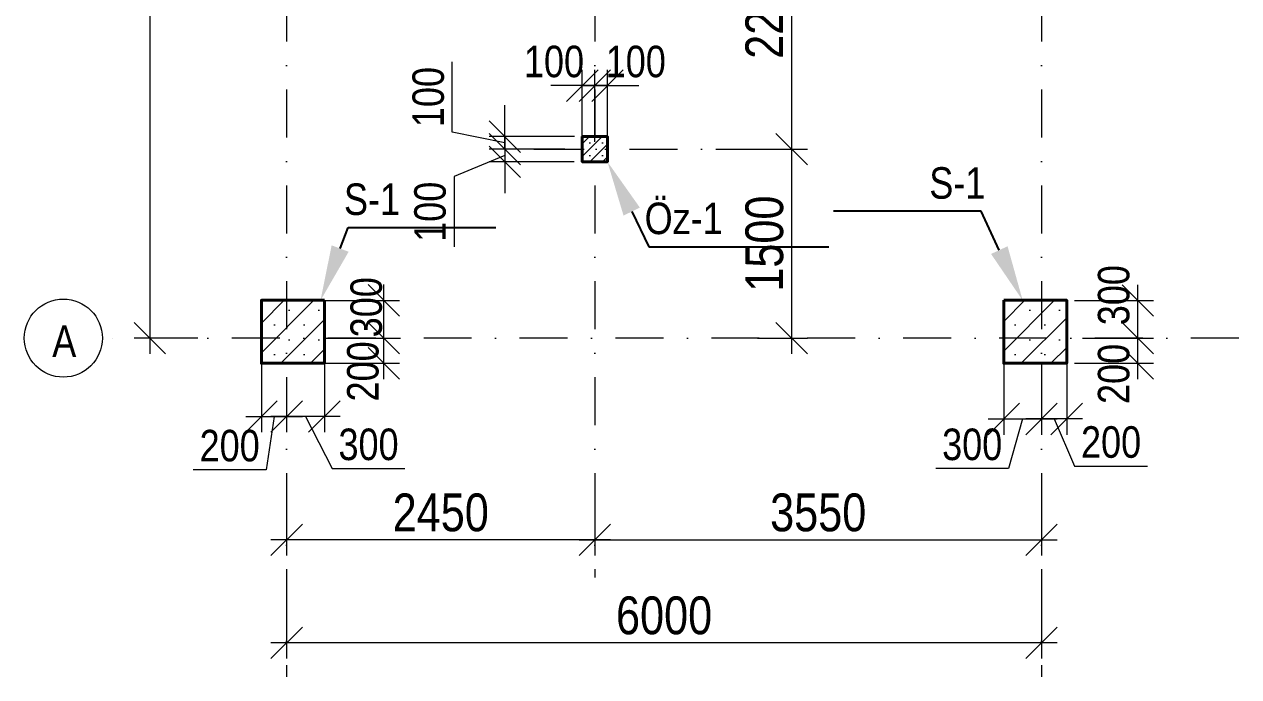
# Model space of a CAD drawing. Header units: millimetres. Extents: x -149347 to 251215, y -2929184 to -2541447.
# Drawn here: x -12224 to -2572, y -2625184 to -2620003 of the extents above; entities that cross this region are included whole.
import ezdxf
from ezdxf import colors
from ezdxf.entities.mleader import LeaderData, LeaderLine
from ezdxf.math import Vec2, Vec3

# ---------------------------------------------------------------- set-up
doc = ezdxf.new("R2010")
doc.units = ezdxf.units.MM
doc.linetypes.add('DASHDOTX2', pattern=[50.8, 25.4, -12.7, 0, -12.7])
doc.layers.add('Калонлар', color=2, linetype='Continuous', lineweight=40)
doc.layers.add('стены', color=33, linetype='Continuous', lineweight=40)
doc.styles.add('style1', font='A3TI(LA).TTF', dxfattribs={"height": 400})
doc.styles.add('style6', font='ARIALN.TTF', dxfattribs={"height": 300})
doc.dimstyles.new('DIM_100', dxfattribs={"dimscale": 100, "dimtxt": 250, "dimasz": 2.5, "dimexe": 1.25, "dimexo": 0.625, "dimtad": 1, "dimdec": 0, "dimtxsty": 'style1', "dimblk": 'OBLIQUE', "dimcen": 2.5, "dimdle": 1.25, "dimclrd": 251, "dimclre": 251, "dimaunit": 1, "dimadec": 3, "dimazin": 0, "dimtfac": 1, "dimtdec": 0, "dimtmove": 1, "dimatfit": 3, "dimfxl": 1.25, "dimlwd": 5, "dimlwe": 5, "dimarcsym": 0})

# ---------------------------------------------------------------- blocks, each defined once
blk = doc.blocks.new('_Oblique')
at = {"color": 0, "linetype": 'ByBlock', "lineweight": -2}
blk.add_line((-0.5, -0.5), (0.5, 0.5), dxfattribs=at)
blk = doc.blocks.new('*D345')
at = {"color": 251, "lineweight": 5, "ltscale": 50, "transparency": 16777216}
for p, q in [((-4138.9, -2624365.8), (-4138.9, -2625039.3)), ((-10138.9, -2624446.9), (-10138.9, -2625039.3))]:
    blk.add_line(p, q, dxfattribs=at)
at = {"color": 251, "linetype": 'ByBlock', "lineweight": 5, "ltscale": 50, "transparency": 16777216}
blk.add_line((-4013.9, -2624914.3), (-10263.9, -2624914.3), dxfattribs=at)
at = {"layer": 'Defpoints', "color": 0, "lineweight": 15, "ltscale": 50, "transparency": 16777216}
for p in [(-4138.9, -2624303.3), (-10138.9, -2624384.4), (-10138.9, -2624914.3)]:
    blk.add_point(p, dxfattribs=at)
at = {"color": 251, "lineweight": 5, "ltscale": 50, "transparency": 16777216, "xscale": 250, "yscale": 250, "zscale": 250, "rotation": 180}
blk.add_blockref('_Oblique', (-10138.9, -2624914.3), dxfattribs=at)
at = {"color": 251, "lineweight": 5, "ltscale": 50, "transparency": 16777216, "xscale": 250, "yscale": 250, "zscale": 250}
blk.add_blockref('_Oblique', (-4138.9, -2624914.3), dxfattribs=at)
at = {"color": 0, "lineweight": 15, "ltscale": 50, "transparency": 16777216, "insert": (-7138.9, -2624698.6), "char_height": 300, "attachment_point": 5, "style": 'style6'}
blk.add_mtext('6000', dxfattribs=at)
blk = doc.blocks.new('*D346')
at = {"color": 251, "linetype": 'ByBlock', "lineweight": 5, "ltscale": 50, "transparency": 16777216}
blk.add_line((-3373.9, -2622820.1), (-3373.9, -2622370.1), dxfattribs=at)
at = {"color": 251, "lineweight": 5, "ltscale": 50, "transparency": 16777216}
for p, q in [((-3728.4, -2622495.1), (-3248.9, -2622495.1)), ((-3876.4, -2622695.1), (-3248.9, -2622695.1))]:
    blk.add_line(p, q, dxfattribs=at)
at = {"layer": 'Defpoints', "color": 0, "lineweight": 15, "ltscale": 50, "transparency": 16777216}
for p in [(-3790.9, -2622495.1), (-3373.9, -2622495.1), (-3938.9, -2622695.1)]:
    blk.add_point(p, dxfattribs=at)
at = {"color": 251, "lineweight": 5, "ltscale": 50, "transparency": 16777216, "xscale": 250, "yscale": 250, "zscale": 250}
for p, rotation in [((-3373.9, -2622495.1), 90), ((-3373.9, -2622695.1), 270)]:
    blk.add_blockref('_Oblique', p, dxfattribs=dict(at, rotation=rotation))
at = {"color": 0, "lineweight": 15, "ltscale": 50, "transparency": 16777216, "insert": (-3564, -2622779.3), "char_height": 300, "attachment_point": 5, "rotation": 90, "style": 'style6'}
blk.add_mtext('{\\H0.83333x;200}', dxfattribs=at)
blk = doc.blocks.new('*D347')
at = {"color": 251, "linetype": 'ByBlock', "lineweight": 5, "ltscale": 50, "transparency": 16777216}
blk.add_line((-3373.9, -2622620.1), (-3373.9, -2622070.5), dxfattribs=at)
at = {"color": 251, "lineweight": 5, "ltscale": 50, "transparency": 16777216}
for p, q in [((-3876.4, -2622195.5), (-3248.9, -2622195.5)), ((-3813.2, -2622495.1), (-3248.9, -2622495.1))]:
    blk.add_line(p, q, dxfattribs=at)
at = {"layer": 'Defpoints', "color": 0, "lineweight": 15, "ltscale": 50, "transparency": 16777216}
for p in [(-3938.9, -2622195.5), (-3373.9, -2622195.5), (-3875.7, -2622495.1)]:
    blk.add_point(p, dxfattribs=at)
at = {"color": 251, "lineweight": 5, "ltscale": 50, "transparency": 16777216, "xscale": 250, "yscale": 250, "zscale": 250}
for p, rotation in [((-3373.9, -2622195.5), 90), ((-3373.9, -2622495.1), 270)]:
    blk.add_blockref('_Oblique', p, dxfattribs=dict(at, rotation=rotation))
at = {"color": 0, "lineweight": 15, "ltscale": 50, "transparency": 16777216, "insert": (-3564, -2622153.9), "char_height": 300, "attachment_point": 5, "rotation": 90, "style": 'style6'}
blk.add_mtext('{\\H0.83333x;300}', dxfattribs=at)
blk = doc.blocks.new('*D348')
at = {"color": 251, "linetype": 'ByBlock', "lineweight": 5, "ltscale": 50, "transparency": 16777216}
blk.add_line((-9366, -2622819.7), (-9366, -2622369.7), dxfattribs=at)
at = {"color": 251, "lineweight": 5, "ltscale": 50, "transparency": 16777216}
for p, q in [((-9844.1, -2622494.7), (-9241, -2622494.7)), ((-10096.4, -2622694.7), (-9241, -2622694.7))]:
    blk.add_line(p, q, dxfattribs=at)
at = {"layer": 'Defpoints', "color": 0, "lineweight": 15, "ltscale": 50, "transparency": 16777216}
for p in [(-9906.6, -2622494.7), (-9366, -2622494.7), (-10158.9, -2622694.7)]:
    blk.add_point(p, dxfattribs=at)
at = {"color": 251, "lineweight": 5, "ltscale": 50, "transparency": 16777216, "xscale": 250, "yscale": 250, "zscale": 250}
for p, rotation in [((-9366, -2622494.7), 90), ((-9366, -2622694.7), 270)]:
    blk.add_blockref('_Oblique', p, dxfattribs=dict(at, rotation=rotation))
at = {"color": 0, "lineweight": 15, "ltscale": 50, "transparency": 16777216, "insert": (-9531.8, -2622759.3), "char_height": 300, "attachment_point": 5, "rotation": 90, "style": 'style6'}
blk.add_mtext('{\\H0.83333x;200}', dxfattribs=at)
blk = doc.blocks.new('*D349')
at = {"color": 251, "linetype": 'ByBlock', "lineweight": 5, "ltscale": 50, "transparency": 16777216}
blk.add_line((-9366, -2622619.7), (-9366, -2622070.1), dxfattribs=at)
at = {"color": 251, "lineweight": 5, "ltscale": 50, "transparency": 16777216}
for p, q in [((-9869.3, -2622195.1), (-9241, -2622195.1)), ((-9841.4, -2622494.7), (-9241, -2622494.7))]:
    blk.add_line(p, q, dxfattribs=at)
at = {"layer": 'Defpoints', "color": 0, "lineweight": 15, "ltscale": 50, "transparency": 16777216}
for p in [(-9931.8, -2622195.1), (-9366, -2622195.1), (-9903.9, -2622494.7)]:
    blk.add_point(p, dxfattribs=at)
at = {"color": 251, "lineweight": 5, "ltscale": 50, "transparency": 16777216, "xscale": 250, "yscale": 250, "zscale": 250}
for p, rotation in [((-9366, -2622195.1), 90), ((-9366, -2622494.7), 270)]:
    blk.add_blockref('_Oblique', p, dxfattribs=dict(at, rotation=rotation))
at = {"color": 0, "lineweight": 15, "ltscale": 50, "transparency": 16777216, "insert": (-9505, -2622249.6), "char_height": 300, "attachment_point": 5, "rotation": 90, "style": 'style6'}
blk.add_mtext('{\\H0.83333x;300}', dxfattribs=at)
blk = doc.blocks.new('*D358')
at = {"color": 251, "lineweight": 5, "ltscale": 50, "transparency": 16777216}
for p, q in [((-3938.9, -2622554.7), (-3938.9, -2623262)), ((-4138.9, -2622691.1), (-4138.9, -2623262))]:
    blk.add_line(p, q, dxfattribs=at)
at = {"color": 251, "linetype": 'ByBlock', "lineweight": 5, "ltscale": 50, "transparency": 16777216}
for p, q in [((-3813.9, -2623137), (-4263.9, -2623137)), ((-4038.9, -2623137), (-3876.4, -2623512)), ((-3876.4, -2623512), (-3295.8, -2623512))]:
    blk.add_line(p, q, dxfattribs=at)
at = {"layer": 'Defpoints', "color": 0, "lineweight": 15, "ltscale": 50, "transparency": 16777216}
for p in [(-3938.9, -2622492.2), (-4138.9, -2622628.6), (-4138.9, -2623137)]:
    blk.add_point(p, dxfattribs=at)
at = {"color": 251, "lineweight": 5, "ltscale": 50, "transparency": 16777216, "xscale": 250, "yscale": 250, "zscale": 250, "rotation": 180}
blk.add_blockref('_Oblique', (-4138.9, -2623137), dxfattribs=at)
at = {"color": 251, "lineweight": 5, "ltscale": 50, "transparency": 16777216, "xscale": 250, "yscale": 250, "zscale": 250}
blk.add_blockref('_Oblique', (-3938.9, -2623137), dxfattribs=at)
at = {"color": 0, "lineweight": 15, "ltscale": 50, "transparency": 16777216, "insert": (-3586.1, -2623321.8), "char_height": 300, "attachment_point": 5, "style": 'style6'}
blk.add_mtext('{\\H0.83333x;200}', dxfattribs=at)
blk = doc.blocks.new('*D359')
at = {"color": 251, "lineweight": 5, "ltscale": 50, "transparency": 16777216}
for p, q in [((-4438.9, -2622554.7), (-4438.9, -2623262)), ((-4138.9, -2622691.1), (-4138.9, -2623262))]:
    blk.add_line(p, q, dxfattribs=at)
at = {"color": 251, "linetype": 'ByBlock', "lineweight": 5, "ltscale": 50, "transparency": 16777216}
for p, q in [((-4563.9, -2623137), (-4013.9, -2623137)), ((-4288.9, -2623137), (-4401.4, -2623530.4)), ((-4401.4, -2623530.4), (-4978.7, -2623530.4))]:
    blk.add_line(p, q, dxfattribs=at)
at = {"layer": 'Defpoints', "color": 0, "lineweight": 15, "ltscale": 50, "transparency": 16777216}
for p in [(-4438.9, -2622492.2), (-4138.9, -2622628.6), (-4138.9, -2623137)]:
    blk.add_point(p, dxfattribs=at)
at = {"color": 251, "lineweight": 5, "ltscale": 50, "transparency": 16777216, "xscale": 250, "yscale": 250, "zscale": 250, "rotation": 180}
blk.add_blockref('_Oblique', (-4438.9, -2623137), dxfattribs=at)
at = {"color": 251, "lineweight": 5, "ltscale": 50, "transparency": 16777216, "xscale": 250, "yscale": 250, "zscale": 250}
blk.add_blockref('_Oblique', (-4138.9, -2623137), dxfattribs=at)
at = {"color": 0, "lineweight": 15, "ltscale": 50, "transparency": 16777216, "insert": (-4690, -2623340.3), "char_height": 300, "attachment_point": 5, "style": 'style6'}
blk.add_mtext('{\\H0.83333x;300}', dxfattribs=at)
blk = doc.blocks.new('*D360')
at = {"color": 251, "lineweight": 5, "ltscale": 50, "transparency": 16777216}
for p, q in [((-9838.9, -2622534.7), (-9838.9, -2623242)), ((-10138.9, -2622879.4), (-10138.9, -2623242))]:
    blk.add_line(p, q, dxfattribs=at)
at = {"color": 251, "linetype": 'ByBlock', "lineweight": 5, "ltscale": 50, "transparency": 16777216}
for p, q in [((-9713.9, -2623117), (-10263.9, -2623117)), ((-9988.9, -2623117), (-9776.4, -2623530.4)), ((-9776.4, -2623530.4), (-9199.2, -2623530.4))]:
    blk.add_line(p, q, dxfattribs=at)
at = {"layer": 'Defpoints', "color": 0, "lineweight": 15, "ltscale": 50, "transparency": 16777216}
for p in [(-9838.9, -2622472.2), (-10138.9, -2622816.9), (-10138.9, -2623117)]:
    blk.add_point(p, dxfattribs=at)
at = {"color": 251, "lineweight": 5, "ltscale": 50, "transparency": 16777216, "xscale": 250, "yscale": 250, "zscale": 250, "rotation": 180}
blk.add_blockref('_Oblique', (-10138.9, -2623117), dxfattribs=at)
at = {"color": 251, "lineweight": 5, "ltscale": 50, "transparency": 16777216, "xscale": 250, "yscale": 250, "zscale": 250}
blk.add_blockref('_Oblique', (-9838.9, -2623117), dxfattribs=at)
at = {"color": 0, "lineweight": 15, "ltscale": 50, "transparency": 16777216, "insert": (-9487.8, -2623340.3), "char_height": 300, "attachment_point": 5, "style": 'style6'}
blk.add_mtext('{\\H0.83333x;300}', dxfattribs=at)
blk = doc.blocks.new('*D361')
at = {"color": 251, "lineweight": 5, "ltscale": 50, "transparency": 16777216}
for p, q in [((-10338.9, -2622534.7), (-10338.9, -2623242)), ((-10138.9, -2622879.4), (-10138.9, -2623242))]:
    blk.add_line(p, q, dxfattribs=at)
at = {"color": 251, "linetype": 'ByBlock', "lineweight": 5, "ltscale": 50, "transparency": 16777216}
for p, q in [((-10463.9, -2623117), (-10013.9, -2623117)), ((-10238.9, -2623117), (-10301.4, -2623540.4)), ((-10301.4, -2623540.4), (-10882.1, -2623540.4))]:
    blk.add_line(p, q, dxfattribs=at)
at = {"layer": 'Defpoints', "color": 0, "lineweight": 15, "ltscale": 50, "transparency": 16777216}
for p in [(-10338.9, -2622472.2), (-10138.9, -2622816.9), (-10138.9, -2623117)]:
    blk.add_point(p, dxfattribs=at)
at = {"color": 251, "lineweight": 5, "ltscale": 50, "transparency": 16777216, "xscale": 250, "yscale": 250, "zscale": 250, "rotation": 180}
blk.add_blockref('_Oblique', (-10338.9, -2623117), dxfattribs=at)
at = {"color": 251, "lineweight": 5, "ltscale": 50, "transparency": 16777216, "xscale": 250, "yscale": 250, "zscale": 250}
blk.add_blockref('_Oblique', (-10138.9, -2623117), dxfattribs=at)
at = {"color": 0, "lineweight": 15, "ltscale": 50, "transparency": 16777216, "insert": (-10591.7, -2623350.3), "char_height": 300, "attachment_point": 5, "style": 'style6'}
blk.add_mtext('{\\H0.83333x;200}', dxfattribs=at)
blk = doc.blocks.new('*D331')
at = {"color": 251, "linetype": 'ByBlock', "lineweight": 5, "ltscale": 50, "transparency": 16777216}
blk.add_line((-11226.8, -2616369.7), (-11226.8, -2622619.7), dxfattribs=at)
at = {"color": 251, "lineweight": 5, "ltscale": 50, "transparency": 16777216}
for p, q in [((-10843.9, -2616494.7), (-11351.8, -2616494.7)), ((-10843.9, -2622494.7), (-11351.8, -2622494.7))]:
    blk.add_line(p, q, dxfattribs=at)
at = {"layer": 'Defpoints', "color": 0, "lineweight": 15, "ltscale": 50, "transparency": 16777216}
for p in [(-10781.4, -2616494.7), (-11226.8, -2622494.7), (-10781.4, -2622494.7)]:
    blk.add_point(p, dxfattribs=at)
at = {"color": 251, "lineweight": 5, "ltscale": 50, "transparency": 16777216, "xscale": 250, "yscale": 250, "zscale": 250}
for p, rotation in [((-11226.8, -2616494.7), 90), ((-11226.8, -2622494.7), 270)]:
    blk.add_blockref('_Oblique', p, dxfattribs=dict(at, rotation=rotation))
at = {"color": 0, "lineweight": 15, "ltscale": 50, "transparency": 16777216, "insert": (-11442.4, -2619494.7), "char_height": 300, "attachment_point": 5, "rotation": 90, "style": 'style6'}
blk.add_mtext('6000', dxfattribs=at)
blk = doc.blocks.new('*D332')
at = {"color": 251, "linetype": 'ByBlock', "lineweight": 5, "ltscale": 50, "transparency": 16777216}
blk.add_line((-6124.8, -2621119.7), (-6124.8, -2618669.7), dxfattribs=at)
at = {"color": 251, "lineweight": 5, "ltscale": 50, "transparency": 16777216}
for p, q in [((-6387.2, -2618794.7), (-5999.8, -2618794.7)), ((-6727.2, -2620994.7), (-5999.8, -2620994.7))]:
    blk.add_line(p, q, dxfattribs=at)
at = {"layer": 'Defpoints', "color": 0, "lineweight": 15, "ltscale": 50, "transparency": 16777216}
for p in [(-6449.7, -2618794.7), (-6124.8, -2618794.7), (-6789.7, -2620994.7)]:
    blk.add_point(p, dxfattribs=at)
at = {"color": 251, "lineweight": 5, "ltscale": 50, "transparency": 16777216, "xscale": 250, "yscale": 250, "zscale": 250}
for p, rotation in [((-6124.8, -2618794.7), 90), ((-6124.8, -2620994.7), 270)]:
    blk.add_blockref('_Oblique', p, dxfattribs=dict(at, rotation=rotation))
at = {"color": 0, "lineweight": 15, "ltscale": 50, "transparency": 16777216, "insert": (-6340.4, -2619894.7), "char_height": 300, "attachment_point": 5, "rotation": 90, "style": 'style6'}
blk.add_mtext('2200', dxfattribs=at)
blk = doc.blocks.new('*D333')
at = {"color": 251, "linetype": 'ByBlock', "lineweight": 5, "ltscale": 50, "transparency": 16777216}
blk.add_line((-6124.8, -2622619.7), (-6124.8, -2620869.7), dxfattribs=at)
at = {"color": 251, "lineweight": 5, "ltscale": 50, "transparency": 16777216}
for p, q in [((-6387.2, -2620994.7), (-5999.8, -2620994.7)), ((-6397.2, -2622494.7), (-5999.8, -2622494.7))]:
    blk.add_line(p, q, dxfattribs=at)
at = {"layer": 'Defpoints', "color": 0, "lineweight": 15, "ltscale": 50, "transparency": 16777216}
for p in [(-6449.7, -2620994.7), (-6124.8, -2620994.7), (-6459.7, -2622494.7)]:
    blk.add_point(p, dxfattribs=at)
at = {"color": 251, "lineweight": 5, "ltscale": 50, "transparency": 16777216, "xscale": 250, "yscale": 250, "zscale": 250}
for p, rotation in [((-6124.8, -2620994.7), 90), ((-6124.8, -2622494.7), 270)]:
    blk.add_blockref('_Oblique', p, dxfattribs=dict(at, rotation=rotation))
at = {"color": 0, "lineweight": 15, "ltscale": 50, "transparency": 16777216, "insert": (-6340.4, -2621744.7), "char_height": 300, "attachment_point": 5, "rotation": 90, "style": 'style6'}
blk.add_mtext('1500', dxfattribs=at)
blk = doc.blocks.new('*D335')
at = {"color": 251, "lineweight": 5, "ltscale": 50, "transparency": 16777216}
for p, q in [((-7688.9, -2623701.3), (-7688.9, -2624221.7)), ((-10138.9, -2623846.3), (-10138.9, -2624221.7))]:
    blk.add_line(p, q, dxfattribs=at)
at = {"color": 251, "linetype": 'ByBlock', "lineweight": 5, "ltscale": 50, "transparency": 16777216}
blk.add_line((-7563.9, -2624096.7), (-10263.9, -2624096.7), dxfattribs=at)
at = {"layer": 'Defpoints', "color": 0, "lineweight": 15, "ltscale": 50, "transparency": 16777216}
for p in [(-7688.9, -2623638.8), (-10138.9, -2623783.8), (-10138.9, -2624096.7)]:
    blk.add_point(p, dxfattribs=at)
at = {"color": 251, "lineweight": 5, "ltscale": 50, "transparency": 16777216, "xscale": 250, "yscale": 250, "zscale": 250, "rotation": 180}
blk.add_blockref('_Oblique', (-10138.9, -2624096.7), dxfattribs=at)
at = {"color": 251, "lineweight": 5, "ltscale": 50, "transparency": 16777216, "xscale": 250, "yscale": 250, "zscale": 250}
blk.add_blockref('_Oblique', (-7688.9, -2624096.7), dxfattribs=at)
at = {"color": 0, "lineweight": 15, "ltscale": 50, "transparency": 16777216, "insert": (-8913.9, -2623881), "char_height": 300, "attachment_point": 5, "style": 'style6'}
blk.add_mtext('2450', dxfattribs=at)
blk = doc.blocks.new('*D336')
at = {"color": 251, "lineweight": 5, "ltscale": 50, "transparency": 16777216}
for p, q in [((-7688.9, -2623701.3), (-7688.9, -2624221.7)), ((-4138.9, -2623933.5), (-4138.9, -2624221.7))]:
    blk.add_line(p, q, dxfattribs=at)
at = {"color": 251, "linetype": 'ByBlock', "lineweight": 5, "ltscale": 50, "transparency": 16777216}
blk.add_line((-7813.9, -2624096.7), (-4013.9, -2624096.7), dxfattribs=at)
at = {"layer": 'Defpoints', "color": 0, "lineweight": 15, "ltscale": 50, "transparency": 16777216}
for p in [(-7688.9, -2623638.8), (-4138.9, -2623871), (-4138.9, -2624096.7)]:
    blk.add_point(p, dxfattribs=at)
at = {"color": 251, "lineweight": 5, "ltscale": 50, "transparency": 16777216, "xscale": 250, "yscale": 250, "zscale": 250, "rotation": 180}
blk.add_blockref('_Oblique', (-7688.9, -2624096.7), dxfattribs=at)
at = {"color": 251, "lineweight": 5, "ltscale": 50, "transparency": 16777216, "xscale": 250, "yscale": 250, "zscale": 250}
blk.add_blockref('_Oblique', (-4138.9, -2624096.7), dxfattribs=at)
at = {"color": 0, "lineweight": 15, "ltscale": 50, "transparency": 16777216, "insert": (-5913.9, -2623881), "char_height": 300, "attachment_point": 5, "style": 'style6'}
blk.add_mtext('3550', dxfattribs=at)
blk = doc.blocks.new('*D341')
at = {"color": 251, "linetype": 'ByBlock', "lineweight": 5, "ltscale": 50, "transparency": 16777216}
for p, q in [((-8822, -2620859.6), (-8822, -2620301.7)), ((-8404.7, -2620894.7), (-8404.7, -2620644.7)), ((-8404.7, -2620944.7), (-8822, -2620859.6)), ((-8404.7, -2620894.7), (-8404.7, -2620994.7)), ((-8404.7, -2620894.7), (-8404.7, -2620994.7)), ((-8404.7, -2620994.7), (-8404.7, -2621244.7))]:
    blk.add_line(p, q, dxfattribs=at)
at = {"color": 251, "lineweight": 5, "ltscale": 50, "transparency": 16777216}
for p, q in [((-7851.4, -2620894.7), (-8529.7, -2620894.7)), ((-7926.6, -2620994.7), (-8529.7, -2620994.7))]:
    blk.add_line(p, q, dxfattribs=at)
at = {"layer": 'Defpoints', "color": 0, "lineweight": 15, "ltscale": 50, "transparency": 16777216}
for p in [(-7788.9, -2620894.7), (-8404.7, -2620994.7), (-7864.1, -2620994.7)]:
    blk.add_point(p, dxfattribs=at)
at = {"color": 251, "lineweight": 5, "ltscale": 50, "transparency": 16777216, "xscale": 250, "yscale": 250, "zscale": 250}
for p, rotation in [((-8404.7, -2620894.7), 270), ((-8404.7, -2620994.7), 90)]:
    blk.add_blockref('_Oblique', p, dxfattribs=dict(at, rotation=rotation))
at = {"color": 0, "lineweight": 15, "ltscale": 50, "transparency": 16777216, "insert": (-9012.2, -2620580.6), "char_height": 300, "attachment_point": 5, "rotation": 90, "style": 'style6'}
blk.add_mtext('{\\H0.83333x;100}', dxfattribs=at)
blk = doc.blocks.new('*D342')
at = {"color": 251, "linetype": 'ByBlock', "lineweight": 5, "ltscale": 50, "transparency": 16777216}
for p, q in [((-8404.7, -2620994.7), (-8404.7, -2620744.7)), ((-8404.7, -2621044.7), (-8807.6, -2621212.8)), ((-8404.7, -2620994.7), (-8404.7, -2621094.7)), ((-8404.7, -2620994.7), (-8404.7, -2621094.7)), ((-8404.7, -2621094.7), (-8404.7, -2621344.7)), ((-8807.6, -2621212.8), (-8807.6, -2621770.7))]:
    blk.add_line(p, q, dxfattribs=at)
at = {"color": 251, "lineweight": 5, "ltscale": 50, "transparency": 16777216}
for p, q in [((-7929.4, -2620994.7), (-8529.7, -2620994.7)), ((-7853.2, -2621094.7), (-8529.7, -2621094.7))]:
    blk.add_line(p, q, dxfattribs=at)
at = {"layer": 'Defpoints', "color": 0, "lineweight": 15, "ltscale": 50, "transparency": 16777216}
for p in [(-7866.9, -2620994.7), (-8404.7, -2621094.7), (-7790.7, -2621094.7)]:
    blk.add_point(p, dxfattribs=at)
at = {"color": 251, "lineweight": 5, "ltscale": 50, "transparency": 16777216, "xscale": 250, "yscale": 250, "zscale": 250}
for p, rotation in [((-8404.7, -2620994.7), 270), ((-8404.7, -2621094.7), 90)]:
    blk.add_blockref('_Oblique', p, dxfattribs=dict(at, rotation=rotation))
at = {"color": 0, "lineweight": 15, "ltscale": 50, "transparency": 16777216, "insert": (-8997.8, -2621491.8), "char_height": 300, "attachment_point": 5, "rotation": 90, "style": 'style6'}
blk.add_mtext('{\\H0.83333x;100}', dxfattribs=at)
blk = doc.blocks.new('*D343')
at = {"color": 251, "lineweight": 5, "ltscale": 50, "transparency": 16777216}
for p, q in [((-7788.9, -2620981.9), (-7788.9, -2620364.8)), ((-7688.9, -2620935.8), (-7688.9, -2620364.8))]:
    blk.add_line(p, q, dxfattribs=at)
at = {"color": 251, "linetype": 'ByBlock', "lineweight": 5, "ltscale": 50, "transparency": 16777216}
for p, q in [((-7788.9, -2620489.8), (-8038.9, -2620489.8)), ((-7788.9, -2620489.8), (-7688.9, -2620489.8)), ((-7688.9, -2620489.8), (-7438.9, -2620489.8))]:
    blk.add_line(p, q, dxfattribs=at)
at = {"layer": 'Defpoints', "color": 0, "lineweight": 15, "ltscale": 50, "transparency": 16777216}
for p in [(-7688.9, -2620489.8), (-7788.9, -2621044.4), (-7688.9, -2620998.3)]:
    blk.add_point(p, dxfattribs=at)
at = {"color": 251, "lineweight": 5, "ltscale": 50, "transparency": 16777216, "xscale": 250, "yscale": 250, "zscale": 250}
blk.add_blockref('_Oblique', (-7788.9, -2620489.8), dxfattribs=at)
at = {"color": 251, "lineweight": 5, "ltscale": 50, "transparency": 16777216, "xscale": 250, "yscale": 250, "zscale": 250, "rotation": 180}
blk.add_blockref('_Oblique', (-7688.9, -2620489.8), dxfattribs=at)
at = {"color": 0, "lineweight": 15, "ltscale": 50, "transparency": 16777216, "insert": (-8013.9, -2620299.7), "char_height": 300, "attachment_point": 5, "style": 'style6'}
blk.add_mtext('{\\H0.83333x;100}', dxfattribs=at)
blk = doc.blocks.new('*D344')
at = {"color": 251, "lineweight": 5, "ltscale": 50, "transparency": 16777216}
for p, q in [((-7688.9, -2620935.8), (-7688.9, -2620364.8)), ((-7588.9, -2621032.2), (-7588.9, -2620364.8))]:
    blk.add_line(p, q, dxfattribs=at)
at = {"color": 251, "linetype": 'ByBlock', "lineweight": 5, "ltscale": 50, "transparency": 16777216}
for p, q in [((-7688.9, -2620489.8), (-7938.9, -2620489.8)), ((-7588.9, -2620489.8), (-7688.9, -2620489.8)), ((-7588.9, -2620489.8), (-7338.9, -2620489.8))]:
    blk.add_line(p, q, dxfattribs=at)
at = {"layer": 'Defpoints', "color": 0, "lineweight": 15, "ltscale": 50, "transparency": 16777216}
for p in [(-7688.9, -2620489.8), (-7688.9, -2620998.3), (-7588.9, -2621094.7)]:
    blk.add_point(p, dxfattribs=at)
at = {"color": 251, "lineweight": 5, "ltscale": 50, "transparency": 16777216, "xscale": 250, "yscale": 250, "zscale": 250}
blk.add_blockref('_Oblique', (-7688.9, -2620489.8), dxfattribs=at)
at = {"color": 251, "lineweight": 5, "ltscale": 50, "transparency": 16777216, "xscale": 250, "yscale": 250, "zscale": 250, "rotation": 180}
blk.add_blockref('_Oblique', (-7588.9, -2620489.8), dxfattribs=at)
at = {"color": 0, "lineweight": 15, "ltscale": 50, "transparency": 16777216, "insert": (-7363.9, -2620299.7), "char_height": 300, "attachment_point": 5, "style": 'style6'}
blk.add_mtext('{\\H0.83333x;100}', dxfattribs=at)

msp = doc.modelspace()

# ---------------------------------------------------------------- hatches: boundary and pattern name
at = {"lineweight": 15, "ltscale": 50}
h = msp.add_hatch(dxfattribs=at)
h.set_pattern_fill('SACNCR', color=4, scale=30)
h.set_pattern_definition([(45, (-622585.51, -25284.12), (-50.5139407, 50.5139407), []), (45, (-622534.996, -25284.12), (-50.5139407, 50.5139407), [0, -71.4375])])
h.paths.add_polyline_path([(-7688.91777, -2621094.66938), (-7788.91777, -2621094.66938), (-7788.91777, -2620994.66938), (-7688.91777, -2620994.66938)])
h.paths.add_polyline_path([(-7588.91777, -2621094.66938), (-7688.91777, -2621094.66938), (-7688.91777, -2620994.66938), (-7588.91777, -2620994.66938)])
h.paths.add_polyline_path([(-7588.91777, -2620994.66938), (-7688.91777, -2620994.66938), (-7688.91777, -2620894.66938), (-7588.91777, -2620894.66938)])
h.paths.add_polyline_path([(-7688.91777, -2620994.66938), (-7788.91777, -2620994.66938), (-7788.91777, -2620894.66938), (-7688.91777, -2620894.66938)])
h = msp.add_hatch(dxfattribs=at)
h.set_pattern_fill('SACNCR', color=4, scale=70)
h.set_pattern_definition([(45, (-808658.92, -28752.4), (-117.865862, 117.865862), []), (45, (-808541.05, -28752.4), (-117.865862, 117.865862), [0, -166.6875])])
h.paths.add_polyline_path([(-10338.91777, -2622694.66938), (-9838.91777, -2622694.66938), (-9838.91777, -2622194.66938), (-10338.91777, -2622194.66938)])
h = msp.add_hatch(dxfattribs=at)
h.set_pattern_fill('SACNCR', color=4, scale=70)
h.set_pattern_definition([(45, (-814558.92, -28752.4), (-117.865862, 117.865862), []), (45, (-814441.05, -28752.4), (-117.865862, 117.865862), [0, -166.6875])])
h.paths.add_polyline_path([(-4438.91777, -2622694.66938), (-3938.91777, -2622694.66938), (-3938.91777, -2622194.66938), (-4438.91777, -2622194.66938)])

# ---------------------------------------------------------------- linework, layer by layer
at = {"color": 1, "linetype": 'DASHDOTX2', "lineweight": 13, "ltscale": 15}
for p, q in [((-10138.91777, -2615185.0596), (-10138.91777, -2625183.73772)), ((-4138.91777, -2615185.0596), (-4138.91777, -2625183.73772)), ((-2571.57075, -2622494.66938), (-11603.44461, -2622494.66938))]:
    msp.add_line(p, q, dxfattribs=at)
for points in [[(-7688.91777, -2615185.0596), (-7688.91777, -2624396.7074)], [(-8175.00879, -2620994.66938), (-6101.74626, -2620994.66938)]]:
    msp.add_lwpolyline(points, dxfattribs=at)
at = {"color": 231, "lineweight": 15, "ltscale": 50}
msp.add_circle((-11913.78515, -2622494.66938), 310.34053, dxfattribs=at)
at = {"layer": 'Калонлар', "color": 1}
for points in [[(-9838.91777, -2622194.66938), (-9838.91777, -2622694.66938), (-10338.91777, -2622694.66938), (-10338.91777, -2622194.66938)], [(-4438.91777, -2622194.66938), (-4438.91777, -2622694.66938), (-3938.91777, -2622694.66938), (-3938.91777, -2622194.66938)]]:
    msp.add_lwpolyline(points, close=True, dxfattribs=at)
at = {"layer": 'стены', "color": 4}
msp.add_lwpolyline([(-7788.91777, -2620894.66938), (-7788.91777, -2621094.66938), (-7588.91777, -2621094.66938), (-7588.91777, -2620894.66938), (-7788.91777, -2620894.66938)], dxfattribs=at)

# ---------------------------------------------------------------- texts
at = {"color": 231, "lineweight": 15, "ltscale": 50, "insert": (-12001.99032, -2622644.20736), "char_height": 250, "attachment_point": 7, "style": 'style6'}
msp.add_mtext_dynamic_manual_height_columns('{\\fArial Narrow|b0|i0|c238|p34;A}', width=157.5516269, gutter_width=12.5, heights=[0], dxfattribs=at)

# ---------------------------------------------------------------- dimensions: what is measured, and where the dimension line sits
at = {"color": 231, "lineweight": 15, "ltscale": 50}
for base, p1, p2, angle, picture, middle in [((-11226.7575, -2622494.66938), (-10781.4262, -2616494.66938), (-10781.4262, -2622494.66938), 90, '*D331', (-11442.4294, -2619494.66938)), ((-6124.76625, -2618794.66938), (-6789.65395, -2620994.66938), (-6449.65395, -2618794.66938), 270, '*D332', (-6340.43815, -2619894.66938)), ((-6124.76625, -2620994.66938), (-6459.65395, -2622494.66938), (-6449.65395, -2620994.66938), 270, '*D333', (-6340.43815, -2621744.66938)), ((-10138.91777, -2624096.70168), (-7688.91777, -2623638.75144), (-10138.91777, -2623783.7914), 0, '*D335', (-8913.91777, -2623881.02979)), ((-4138.91777, -2624096.70168), (-7688.91777, -2623638.75144), (-4138.91777, -2623871.04602), 0, '*D336', (-5913.91777, -2623881.02979)), ((-10138.91777, -2624914.2659), (-4138.91777, -2624303.31465), (-10138.91777, -2624384.40914), 180, '*D345', (-7138.91777, -2624698.59401))]:
    dim = msp.add_linear_dim(base=base, p1=p1, p2=p2, angle=angle, dimstyle='DIM_100', override={"dimtxsty": 'style6'}, dxfattribs=at)
    dim.commit()
    dim.dimension.update_dxf_attribs({"geometry": picture, "text_midpoint": middle})
for base, p1, p2, angle, picture, middle in [((-7688.91777, -2620489.84609), (-7788.91777, -2621044.3524), (-7688.91777, -2620998.27403), 0, '*D343', (-8013.91777, -2620489.84609)), ((-7688.91777, -2620489.84609), (-7588.91777, -2621094.66938), (-7688.91777, -2620998.27403), 180, '*D344', (-7363.91777, -2620489.84609)), ((-8404.73398, -2620994.66938), (-7788.91777, -2620894.66938), (-7864.10511, -2620994.66938), 90, '*D341', (-8822.04794, -2620797.13924)), ((-8404.73398, -2621094.66938), (-7866.86092, -2620994.66938), (-7790.69993, -2621094.66938), 90, '*D342', (-8807.64397, -2621275.26273)), ((-3373.86671, -2622195.54183), (-3875.74795, -2622495.1056), (-3938.91777, -2622195.54183), 270, '*D347', (-3373.86671, -2622153.94474)), ((-9365.97868, -2622195.1056), (-9903.85175, -2622494.66938), (-9931.79489, -2622195.1056), 270, '*D349', (-9314.89028, -2622249.5799)), ((-9365.97868, -2622494.66938), (-10158.91777, -2622694.66938), (-9906.60755, -2622494.66938), 270, '*D348', (-9341.69676, -2622759.33251)), ((-3373.86671, -2622495.1056), (-3938.91777, -2622695.1056), (-3790.86015, -2622495.1056), 270, '*D346', (-3373.86671, -2622779.33691)), ((-10138.91777, -2623116.99267), (-10338.91777, -2622472.16938), (-10138.91777, -2622816.93189), 0, '*D361', (-10363.91777, -2623540.42419)), ((-10138.91777, -2623116.99267), (-9838.91777, -2622472.16938), (-10138.91777, -2622816.93189), 180, '*D360', (-9713.91777, -2623530.42419)), ((-4138.91777, -2623136.99267), (-4438.91777, -2622492.16938), (-4138.91777, -2622628.56474), 0, '*D359', (-4463.91777, -2623530.42419)), ((-4138.91777, -2623136.99267), (-3938.91777, -2622492.16938), (-4138.91777, -2622628.56474), 180, '*D358', (-3813.91777, -2623511.99267))]:
    dim = msp.add_linear_dim(base=base, p1=p1, p2=p2, angle=angle, text='{\\H0.83333x;<>}', dimstyle='DIM_100', override={"dimtxsty": 'style6'}, dxfattribs=at)
    dim.commit()
    dim.dimension.update_dxf_attribs({"geometry": picture, "text_midpoint": middle, "dimtype": 160})

# ---------------------------------------------------------------- leaders
at = {"color": 3, "linetype": 'ByBlock', "lineweight": 9}
ml = msp.add_multileader_mtext('Standard', dxfattribs=at)
ml.set_content('{\\fArial Narrow|b0|i0|c238|p34;\\H0.83333x;\\C256;Öz-1\\H1.2x;      }', color=3, style='style6')
ml.set_leader_properties()
ml.build(insert=Vec2(0, 0))
ml.multileader.update_dxf_attribs({"text_left_attachment_type": 6, "text_right_attachment_type": 6, "dogleg_length": 0.36, "arrow_head_size": 440})
ctx = ml.context
ctx.base_point, ctx.char_height, ctx.arrow_head_size, ctx.landing_gap_size, ctx.plane_origin = Vec3(-7260.10041, -2621768.9081), 300, 440, 0.198, Vec3(-14632.13767, -2626265.6589)
ctx.left_attachment, ctx.right_attachment, ctx.text_align_type = 6, 6, 1
notes = []
notes.append((ctx, [(0, (1, 1, 0), (-7260.46041, -2621768.9081), (1, 0), 0.36, [(0, [(-7588.91777, -2621094.66938)], 0, [])])]))
ctx.mtext.insert, ctx.mtext.alignment, ctx.mtext.flow_direction = Vec3(-6983.30052, -2621418.9083), 2, 5
ml = msp.add_multileader_mtext('Standard', dxfattribs=at)
ml.set_content('{\\fArial Narrow|b0|i0|c238|p34;\\H0.83333x;\\C256;S-1\\H1.2x;      }', color=3, style='style6')
ml.set_leader_properties()
ml.build(insert=Vec2(0, 0))
ml.multileader.update_dxf_attribs({"text_left_attachment_type": 6, "text_right_attachment_type": 6, "dogleg_length": 0.36, "arrow_head_size": 440})
ctx = ml.context
ctx.base_point, ctx.char_height, ctx.arrow_head_size, ctx.landing_gap_size, ctx.plane_origin = Vec3(-4997.93668, -2621487.80788), 300, 440, 0.198, Vec3(2754.09942, -2614790.42234)
ctx.left_attachment, ctx.right_attachment, ctx.text_align_type = 6, 6, 1
notes.append((ctx, [(0, (1, 1, 0), (-4617.57783, -2621487.80788), (-1, 0), 0.36, [(0, [(-4288.91777, -2622195.1056)], 0, [])])]))
ctx.mtext.insert, ctx.mtext.alignment, ctx.mtext.flow_direction = Vec3(-4807.93725, -2621137.80808), 2, 5
ml = msp.add_multileader_mtext('Standard', dxfattribs=at)
ml.set_content('{\\fArial Narrow|b0|i0|c238|p34;\\H0.83333x;\\C256;S-1\\H1.2x;      }', color=3, style='style6')
ml.set_leader_properties()
ml.build(insert=Vec2(0, 0))
ml.multileader.update_dxf_attribs({"text_left_attachment_type": 6, "text_right_attachment_type": 6, "dogleg_length": 0.36, "arrow_head_size": 440})
ctx = ml.context
ctx.base_point, ctx.char_height, ctx.arrow_head_size, ctx.landing_gap_size, ctx.plane_origin = Vec3(-9650.36923, -2621616.98925), 300, 440, 0.198, Vec3(-1352.96487, -2614835.47689)
ctx.left_attachment, ctx.right_attachment, ctx.text_align_type = 6, 6, 1
notes.append((ctx, [(1, (1, 1, 0), (-9650.72923, -2621616.98925), (1, 0), 0.36, [(0, [(-9869.29489, -2622195.1056)], 0, [])])]))
ctx.mtext.insert, ctx.mtext.alignment, ctx.mtext.flow_direction = Vec3(-9460.36981, -2621266.98945), 2, 5
for ctx, leaders in notes:
    for number, flags, end, landing, length, lines in leaders:
        leader = LeaderData()
        leader.index, (leader.has_last_leader_line, leader.has_dogleg_vector, leader.attachment_direction) = number, flags
        leader.last_leader_point, leader.dogleg_vector, leader.dogleg_length = Vec3(end), Vec3(landing), length
        for number, points, colour, breaks in lines:
            line = LeaderLine()
            line.index, line.vertices, line.color, line.breaks = number, Vec3.list(points), colors.encode_raw_color(colour), breaks
            leader.lines.append(line)
        ctx.leaders.append(leader)

doc.saveas('drawing.dxf')
